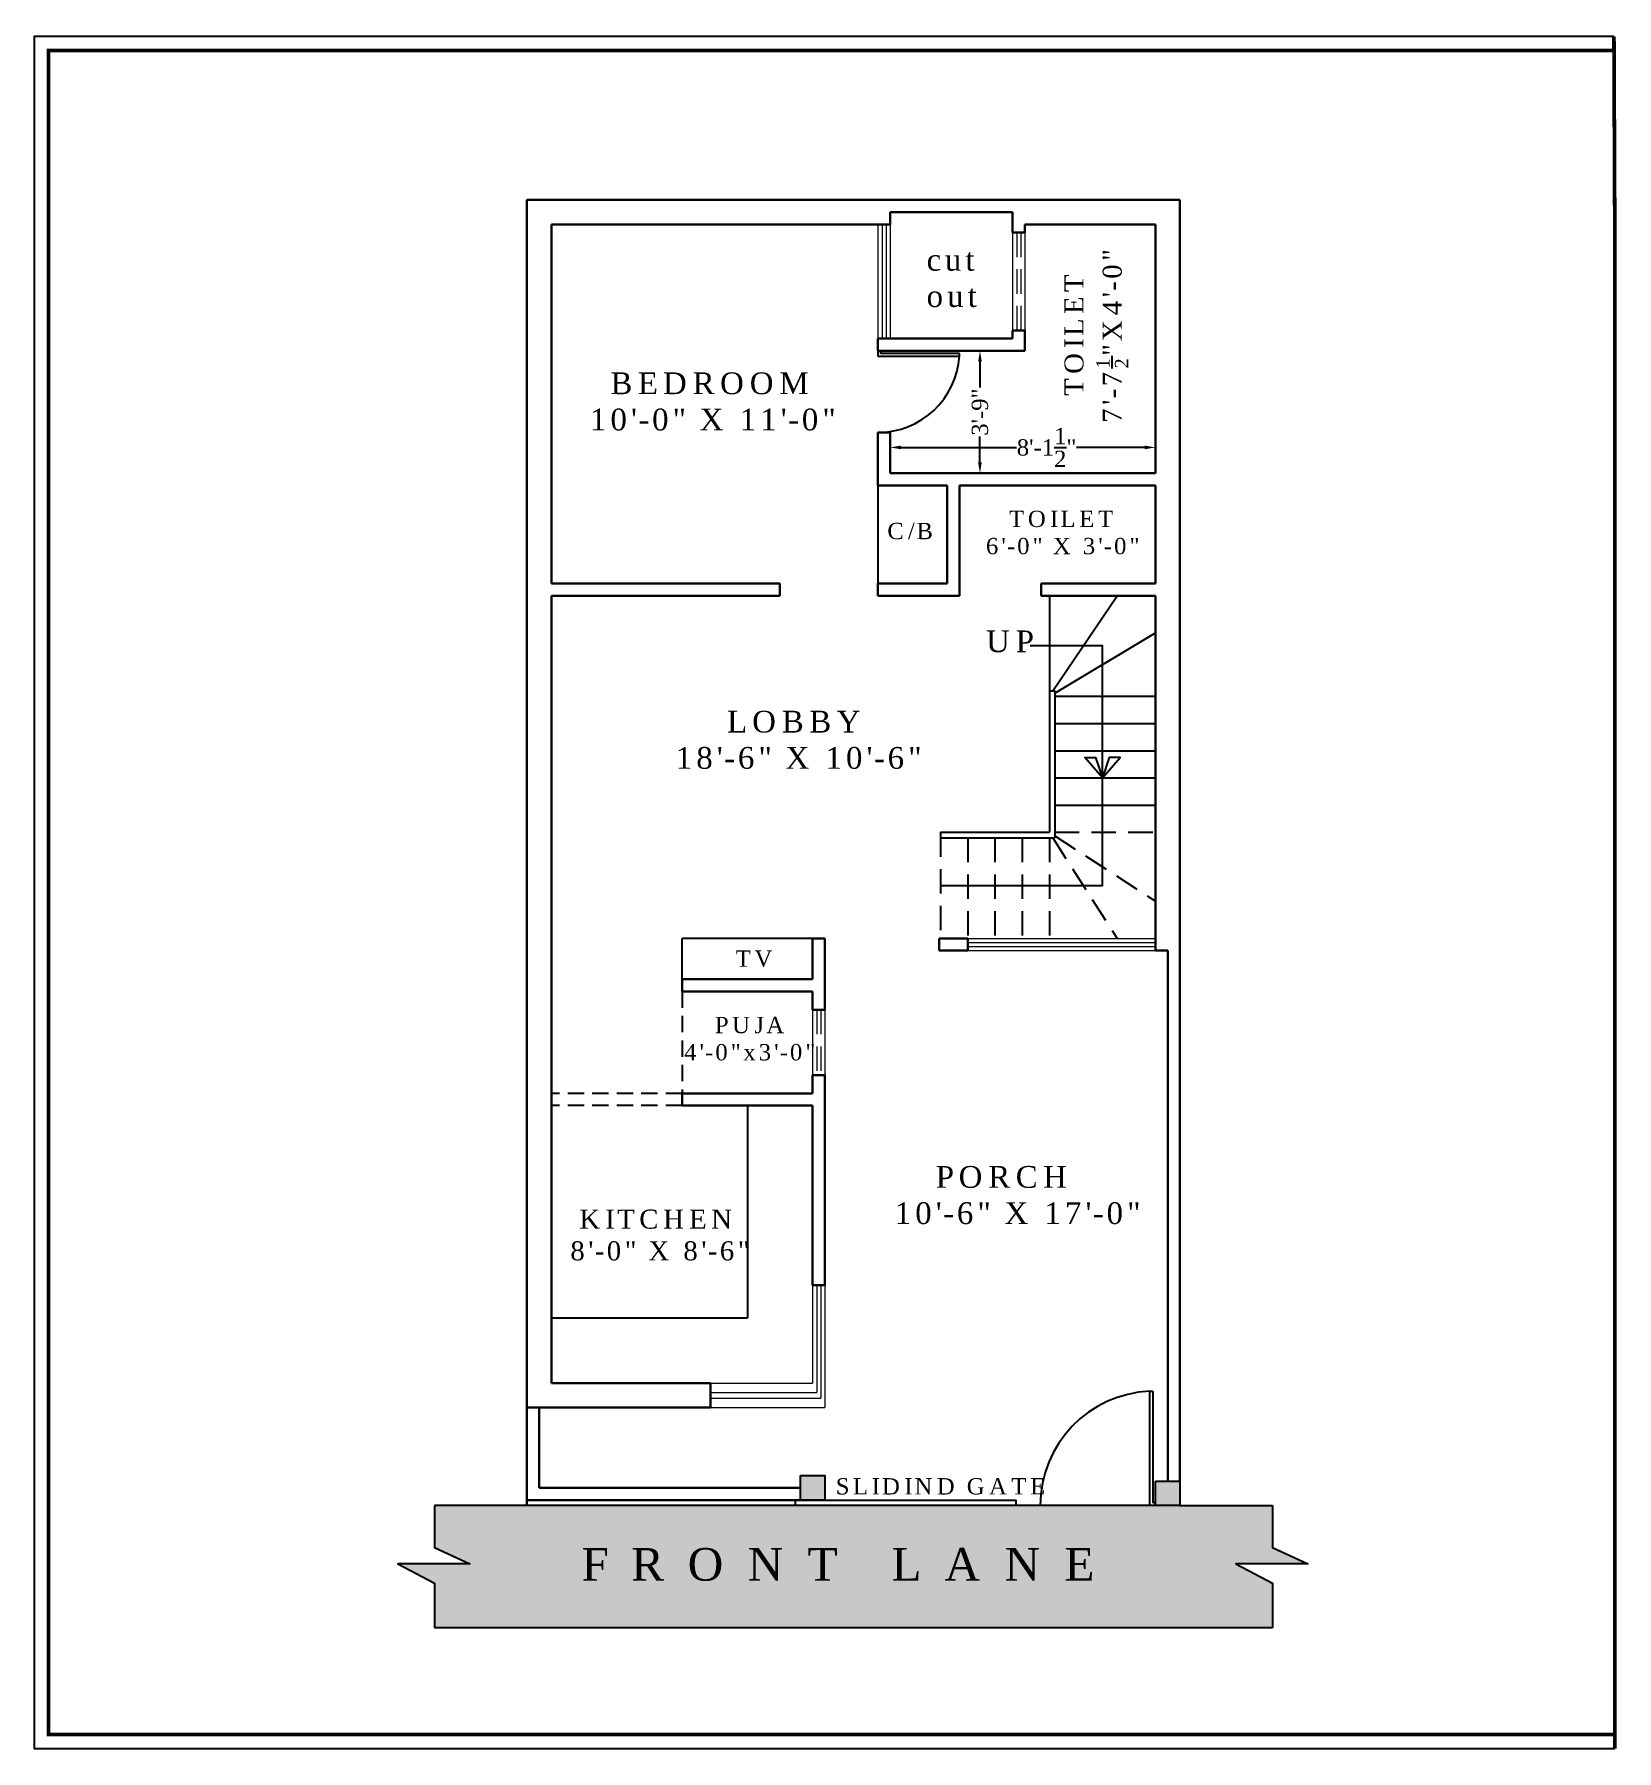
# Model space of a CAD drawing. Header units: inches. Extents: x -16470 to 12426, y -24461 to 6920.
# Drawn here: x 11844 to 12426, y -16109 to -15478 of the extents above; entities outside this region: 3.
import ezdxf

# ---------------------------------------------------------------- set-up
doc = ezdxf.new("R2010")
doc.units = ezdxf.units.IN
doc.header["$MEASUREMENT"] = 0
doc.linetypes.add('HIDDEN', pattern=[0.375, 0.25, -0.125])
for name, color, linetype in [('dimension', 255, 'Continuous'), ('line', 7, 'Continuous'), ('Projection', 255, 'HIDDEN'), ('SLAB', 255, 'Continuous'), ('Stair', 255, 'Continuous'), ('Structure', 255, 'Continuous'), ('TEXT', 255, 'Continuous')]:
    doc.layers.add(name, color=color, linetype=linetype)
doc.layers.add('Door', color=255, linetype='Continuous', plot=False)
doc.layers.add('wall', color=255, linetype='Continuous', lineweight=30)
doc.layers.add('WINDOWS', color=255, linetype='Continuous', lineweight=0)
doc.styles.get("Standard").update_dxf_attribs({"font": 'txt', "bigfont": 'BIGFONT.SHX'})
doc.styles.add('TXT', font='times.ttf')
doc.dimstyles.new('DIM', dxfattribs={"dimtxt": 9, "dimasz": 7, "dimexe": 2, "dimexo": 1, "dimgap": 1, "dimtad": 0, "dimzin": 3, "dimdsep": 46, "dimlunit": 4, "dimtxsty": 'TXT', "dimcen": 0.25, "dimadec": 0, "dimazin": 0, "dimtfac": 1, "dimtofl": 0, "dimtmove": 0, "dimatfit": 3, "dimfxl": 1, "dimtolj": 1, "dimtzin": 0, "dimarcsym": 0})

# ---------------------------------------------------------------- blocks, each defined once
blk = doc.blocks.new('*D198')
at = {"layer": 'Defpoints', "color": 0, "transparency": 16777216}
for p in [(12159, -15630), (12159, -15639.5), (12256.5, -15639.5)]:
    blk.add_point(p, dxfattribs=at)
at = {"layer": 'dimension', "color": 0, "lineweight": -2, "transparency": 16777216}
for p, q in [((12159, -15633), (12159, -15628)), ((12163, -15630), (12205.46, -15630)), ((12252.5, -15630), (12227.54, -15630)), ((12256.5, -15633), (12256.5, -15628))]:
    blk.add_line(p, q, dxfattribs=at)
at = {"layer": 'dimension', "color": 0, "transparency": 16777216}
for points in [[(12163, -15629.33), (12163, -15630.67), (12159, -15630)], [(12252.5, -15629.33), (12252.5, -15630.67), (12256.5, -15630)]]:
    blk.add_solid(points, dxfattribs=at)
at = {"layer": 'dimension', "color": 0, "transparency": 16777216, "insert": (12216.5, -15630), "char_height": 6, "attachment_point": 5, "style": 'TXT'}
blk.add_mtext('\\A1;8\'-1{\\H1x;\\S1/2;}"', dxfattribs=at)
blk = doc.blocks.new('*D199')
at = {"layer": 'Defpoints', "color": 0, "transparency": 16777216}
for p in [(12167, -15594.5), (12169.5, -15639.5), (12192, -15639.5)]:
    blk.add_point(p, dxfattribs=at)
at = {"layer": 'dimension', "color": 0, "lineweight": -2, "transparency": 16777216}
for p, q in [((12189, -15594.5), (12194, -15594.5)), ((12192, -15598.5), (12192, -15607.96)), ((12192, -15635.5), (12192, -15626.04)), ((12189, -15639.5), (12194, -15639.5))]:
    blk.add_line(p, q, dxfattribs=at)
at = {"layer": 'dimension', "color": 0, "transparency": 16777216}
for points in [[(12191.33, -15598.5), (12192.67, -15598.5), (12192, -15594.5)], [(12191.33, -15635.5), (12192.67, -15635.5), (12192, -15639.5)]]:
    blk.add_solid(points, dxfattribs=at)
at = {"layer": 'dimension', "color": 0, "transparency": 16777216, "insert": (12192, -15617), "char_height": 6, "attachment_point": 5, "rotation": 90, "style": 'TXT'}
blk.add_mtext('\\A1;3\'-9"', dxfattribs=at)
blk = doc.blocks.new('A$C5BA31B45')
at = {"layer": 'Door'}
for p, q in [((0, 30), (0, 28)), ((0, 28), (30, 28)), ((1, 30), (1, 29)), ((30, 29), (1, 29)), ((30, 28), (30, 29))]:
    blk.add_line(p, q, dxfattribs=at)
blk.add_arc((-0.05, 30.13), 30.13, 270.09697, 355.95316, dxfattribs=at)

msp = doc.modelspace()

# ---------------------------------------------------------------- hatches: boundary and pattern name
at = {"true_color": 0x636466}
h = msp.add_hatch(dxfattribs=at)
h.set_pattern_fill('AR-CONC', color=251)
h.set_pattern_definition([(50, (73, -73), (7.1726018, -0.6275213), [0.75, -8.25]), (355, (73, -73), (-1.3875133, 7.5219213), [0.6, -6.6]), (100.451444, (73.598, -73.052), (5.7850885, 6.8944), [0.637402, -7.011421]), (46.1842, (73, -71), (10.6724133, -1.655193), [1.125, -12.375]), (96.635635, (73.889, -71.138), (9.3466195, 9.741186), [0.9561034, -10.5171376]), (351.184164, (73, -71), (9.3466195, 9.741186), [0.9, -9.9]), (21, (74, -71.5), (5.9690705, -4.0261889), [0.75, -8.25]), (326, (74, -71.5), (2.4331533, 7.2515005), [0.6, -6.6]), (71.451445, (74.4974, -71.8355), (8.4022238, 3.2253115), [0.637402, -7.011421]), (37.5, (73, -73), (0.12159855, 3.32893854), [0, -6.52, 0, -6.7, 0, -6.625]), (7.5, (73, -73), (2.6306954, 3.9441171), [0, -3.82, 0, -6.37, 0, -2.525]), (327.5, (70.77, -73), (5.33822436, -0.2255487), [0, -2.5, 0, -7.8, 0, -10.35]), (317.5, (69.77, -73), (5.8318617, 1.0010498), [0, -3.25, 0, -5.18, 0, -7.35])])
h.paths.add_polyline_path([(12205.182, -16019), (12124.182, -16019), (12025.5, -16019), (11991.5, -16019), (11991.5, -16034.5), (12004.5, -16040.5), (11978, -16040.5), (11991.5, -16047.5), (11991.5, -16064), (12299.5, -16064), (12299.5, -16047.5), (12286, -16040.5), (12312.5, -16040.5), (12299.5, -16034.5), (12299.5, -16019), (12265.5, -16019), (12256.5, -16019), (12254.5, -16019)])
h.paths.add_polyline_path([(12042.251, -16053.47), (12231.574, -16053.47), (12231.574, -16027.848), (12042.251, -16027.848)], flags=24)
at = {"layer": 'Structure'}
h = msp.add_hatch(color=256, dxfattribs=at)
h.dxf.hatch_style = 1
h.paths.add_polyline_path([(12135, -16008), (12126, -16008), (12126, -16017), (12135, -16017)])
h = msp.add_hatch(color=256, dxfattribs=at)
h.dxf.hatch_style = 1
h.paths.add_polyline_path([(12265.5, -16010), (12256.5, -16010), (12256.5, -16019), (12265.5, -16019)])

# ---------------------------------------------------------------- linework, layer by layer
for p, q in [((-56, 38), (49, 38)), ((12154.5, -15644), (12154.5, -15680)), ((12217.5, -15719.5), (12219.5, -15719.5)), ((12217.5, -15719.5), (12217.5, -15771.5)), ((12219.5, -15719.5), (12219.5, -15773.5)), ((12177.5, -15771.5), (12217.5, -15771.5)), ((12177.5, -15773.5), (12219.5, -15773.5)), ((12082.5, -15825.5), (12082.5, -15810.5)), ((12130.5, -15810.5), (12082.5, -15810.5)), ((12254.5, -16019), (12254.5, -15977)), ((12255.5, -15977), (12255.5, -16018))]:
    msp.add_line(p, q)
at = {"color": 5}
for p, q in [((12254.5, -15977), (12255.5, -15977)), ((12256.5, -16019), (12254.5, -16019)), ((12256.5, -16018), (12255.5, -16018))]:
    msp.add_line(p, q, dxfattribs=at)
at = {"color": 251, "true_color": 0x636466}
for p, q in [((12025.5, -16019), (11991.5, -16019)), ((12130.182, -16019), (12025.5, -16019)), ((12254.5, -16019), (12205.182, -16019)), ((12265.5, -16019), (12299.5, -16019)), ((12299.5, -16064), (11991.5, -16064))]:
    msp.add_line(p, q, dxfattribs=at)
for points in [[(11991.5, -16019), (11991.5, -16034.5), (12004.5, -16040.5), (11978, -16040.5), (11991.5, -16047.5), (11991.5, -16064)], [(12299.5, -16019), (12299.5, -16034.5), (12312.5, -16040.5), (12286, -16040.5), (12299.5, -16047.5), (12299.5, -16064)]]:
    msp.add_lwpolyline(points, dxfattribs=at)
msp.add_lwpolyline([(12124.182, -16017), (12205.182, -16017), (12205.182, -16019), (12124.182, -16019)], close=True)
msp.add_arc((12256.193, -16018.977), 42.011, 92.309793, 180.031259)
at = {"layer": 'line'}
msp.add_lwpolyline([(12425.347, -16108.46), (11844.43, -16108.46), (11844.43, -15478.8), (12425.034, -15478.8)], dxfattribs=at)
at = {"layer": 'line', "const_width": 1.36}
for points in [[(12425.347, -16108.46), (12425.347, -15677.176), (12425.347, -15677.176), (12425.347, -15552.39), (12425.347, -15552.39), (12425.034, -15478.8)], [(12425.347, -16103.205), (11849.685, -16103.205), (11849.685, -15484.056), (12425.057, -15484.056)]]:
    msp.add_lwpolyline(points, dxfattribs=at)
at = {"layer": 'Projection', "ltscale": 24}
for p, q in [((12082.5, -15830), (12082.5, -15867.5)), ((12082.5, -15867.5), (12034.5, -15867.5)), ((12082.5, -15872), (12034.5, -15872))]:
    msp.add_line(p, q, dxfattribs=at)
at = {"layer": 'SLAB'}
for p in [(12106.5, -15872), (12034.5, -15950)]:
    msp.add_line(p, (12106.5, -15950), dxfattribs=at)
at = {"layer": 'Stair'}
for p, q in [((12217.5, -15684.5), (12217.5, -15719.5)), ((12218.845, -15719.5), (12242.386, -15684.5)), ((12219.5, -15720.303), (12256.5, -15698.15)), ((12219.5, -15721.5), (12256.5, -15721.5)), ((12219.5, -15731.5), (12256.5, -15731.5)), ((12219.5, -15741.5), (12256.5, -15741.5)), ((12219.5, -15751.5), (12256.5, -15751.5)), ((12219.5, -15761.5), (12256.5, -15761.5))]:
    msp.add_line(p, q, dxfattribs=at)
at = {"layer": 'Stair', "linetype": 'HIDDEN', "ltscale": 36}
for p, q in [((12177.5, -15771.5), (12177.5, -15810.5)), ((12187.5, -15773.5), (12187.5, -15810.5)), ((12197.5, -15773.5), (12197.5, -15810.5)), ((12207.5, -15773.5), (12207.5, -15810.5)), ((12217.5, -15773.5), (12217.5, -15810.5)), ((12218.776, -15773.5), (12242.386, -15810.5)), ((12219.5, -15771.5), (12256.5, -15771.5)), ((12219.5, -15772.8), (12256.5, -15796.85))]:
    msp.add_line(p, q, dxfattribs=at)
at = {"layer": 'Structure'}
for points in [[(12126, -16008), (12135, -16008), (12135, -16017), (12126, -16017)], [(12256.5, -16010), (12265.5, -16010), (12265.5, -16019), (12256.5, -16019)]]:
    msp.add_lwpolyline(points, close=True, dxfattribs=at)
at = {"layer": 'TEXT'}
for points in [[(12177.5, -15791), (12237, -15791), (12237, -15703), (12210.5, -15703)], [(12237, -15751.5), (12230.5, -15744), (12234.5, -15744), (12237, -15751.5)], [(12237, -15751.5), (12243.5, -15744), (12239.5, -15744), (12237, -15751.5)]]:
    msp.add_lwpolyline(points, dxfattribs=at)
at = {"layer": 'wall'}
for p, q in [((12025.5, -15539), (12265.5, -15539)), ((12025.5, -15539), (12025.5, -16019)), ((12265.5, -15539), (12265.5, -16010)), ((12034.5, -15548), (12154.5, -15548)), ((12034.5, -15548), (12034.5, -15680)), ((12154.5, -15548), (12159, -15548)), ((12159, -15548), (12159, -15543.5)), ((12159, -15543.5), (12204, -15543.5)), ((12204, -15543.5), (12204, -15551)), ((12208.5, -15548), (12208.5, -15551)), ((12208.5, -15548), (12256.5, -15548)), ((12256.5, -15548), (12256.5, -15639.5)), ((12204, -15551), (12208.5, -15551)), ((12154.5, -15590), (12204, -15590)), ((12154.5, -15590), (12154.5, -15594.5)), ((12204, -15587), (12208.5, -15587)), ((12204, -15587), (12204, -15590)), ((12208.5, -15587), (12208.5, -15594.5)), ((12154.5, -15594.5), (12208.5, -15594.5)), ((12154.5, -15624.5), (12159, -15624.5)), ((12154.5, -15624.5), (12154.5, -15644)), ((12159, -15624.5), (12159, -15639.5)), ((12159, -15639.5), (12256.5, -15639.5)), ((12154.5, -15644), (12180, -15644)), ((12180, -15644), (12180, -15680)), ((12184.5, -15644), (12256.5, -15644)), ((12184.5, -15644), (12184.5, -15684.5)), ((12256.5, -15644), (12256.5, -15680)), ((12034.5, -15680), (12118.5, -15680)), ((12118.5, -15680), (12118.5, -15684.5)), ((12154.5, -15680), (12180, -15680)), ((12154.5, -15680), (12154.5, -15684.5)), ((12214.5, -15680), (12256.5, -15680)), ((12214.5, -15680), (12214.5, -15684.5)), ((12034.5, -15684.5), (12118.5, -15684.5)), ((12034.5, -15684.5), (12034.5, -15974)), ((12154.5, -15684.5), (12184.5, -15684.5)), ((12214.5, -15684.5), (12256.5, -15684.5)), ((12256.5, -15684.5), (12256.5, -15815)), ((12130.5, -15810.5), (12135, -15810.5)), ((12130.5, -15810.5), (12130.5, -15825.5)), ((12135, -15810.5), (12135, -15836.75)), ((12177, -15810.5), (12187.5, -15810.5)), ((12177, -15810.5), (12177, -15815)), ((12187.5, -15810.5), (12187.5, -15815)), ((12187.5, -15815), (12177, -15815)), ((12256.5, -15815), (12261, -15815)), ((12261, -15815), (12261, -16010)), ((12082.5, -15825.5), (12130.5, -15825.5)), ((12082.5, -15825.5), (12082.5, -15830)), ((12082.5, -15830), (12130.5, -15830)), ((12130.5, -15830), (12130.5, -15836.75)), ((12130.5, -15836.75), (12135, -15836.75)), ((12130.5, -15860.75), (12135, -15860.75)), ((12130.5, -15860.75), (12130.5, -15867.5)), ((12135, -15860.75), (12135, -15938)), ((12082.5, -15867.5), (12130.5, -15867.5)), ((12082.5, -15867.5), (12082.5, -15872)), ((12082.5, -15872), (12130.5, -15872)), ((12130.5, -15872), (12130.5, -15938)), ((12130.5, -15938), (12135, -15938)), ((12034.5, -15974), (12093, -15974)), ((12093, -15974), (12093, -15983)), ((12025.5, -15983), (12093, -15983)), ((12030, -15983), (12030, -16012.5)), ((12126, -16012.5), (12030, -16012.5)), ((12126, -16017), (12025.5, -16017))]:
    msp.add_line(p, q, dxfattribs=at)
at = {"layer": 'WINDOWS'}
for p, q in [((12154.5, -15548), (12154.5, -15590)), ((12156, -15548), (12156, -15590)), ((12157.5, -15548), (12157.5, -15590)), ((12159, -15548), (12159, -15590)), ((12204, -15551), (12204, -15587)), ((12208.5, -15551), (12208.5, -15587)), ((12187.5, -15810.5), (12256.5, -15810.5)), ((12187.5, -15812), (12256.5, -15812)), ((12187.5, -15813.5), (12256.5, -15813.5)), ((12187.5, -15815), (12256.5, -15815)), ((12130.5, -15836.75), (12130.5, -15860.75)), ((12135, -15836.75), (12135, -15860.75)), ((12130.5, -15938), (12130.5, -15974)), ((12132, -15938), (12132, -15977.5)), ((12133.5, -15938), (12133.5, -15979.5)), ((12135, -15938), (12135, -15983)), ((12093, -15974), (12130.5, -15974)), ((12093, -15977.5), (12132, -15977.5)), ((12093, -15979.5), (12133.5, -15979.5)), ((12093, -15983), (12135, -15983))]:
    msp.add_line(p, q, dxfattribs=at)
at = {"layer": 'WINDOWS', "linetype": 'HIDDEN', "ltscale": 36}
for p, q in [((12205.5, -15551), (12205.5, -15587)), ((12207, -15551), (12207, -15587)), ((12132, -15836.75), (12132, -15860.75)), ((12133.5, -15836.75), (12133.5, -15860.75))]:
    msp.add_line(p, q, dxfattribs=at)

# ---------------------------------------------------------------- block references
at = {"layer": 'Projection'}
msp.add_blockref('A$C5BA31B45', (12154.5, -15624.5), dxfattribs=at)

# ---------------------------------------------------------------- texts
at = {"layer": 'Stair', "lineweight": 25, "insert": (-16465.628, 6917), "char_height": 5, "width": 24.58643, "attachment_point": 5}
msp.add_mtext('{\\fArial|b0|i0|c0|p34;UP}', dxfattribs=at)
at = {"layer": 'Stair', "insert": (178.5, -24453.005), "char_height": 8, "width": 100.72834, "attachment_point": 1, "style": 'TXT'}
msp.add_mtext('\\A1;UP', dxfattribs=at)
at = {"layer": 'TEXT', "width": 283.57662, "attachment_point": 1}
for s, insert, char_height in [('{\\fTimes New Roman|b0|i0|c0|p18;\\T1.25;cut \\Pout}', (12172.395, -15557.026), 8), ('{\\fTimes New Roman|b0|i0|c0|p18;\\T1.25;  BEDROOM\\P10\'-0" X 11\'-0"}', (12048.64, -15602.408), 8), ('{\\fTimes New Roman|b0|i0|c0|p18;\\T1.25;   TOILET\\P6\'-0" X 3\'-0"}', (12194.211, -15653.258), 6), ('{\\fTimes New Roman|b0|i0|c0|p18;\\T1.25;C/B}', (12157.957, -15657.726), 6), ('{\\fTimes New Roman|b0|i0|c0|p18;\\T1.25;UP}', (12194.248, -15697.28), 8), ('{\\fTimes New Roman|b0|i0|c0|p18;\\T1.25;     LOBBY\\P18\'-6" X 10\'-6"}', (12080.18, -15726.806), 8), ('{\\fTimes New Roman|b0|i0|c0|p18;\\T1.25;TV}', (12102.235, -15814.941), 6), ('\\pxt13;{\\fTimes New Roman|b0|i0|c0|p18;\\T1.25;    PUJA\\P4\'-0"x3\'-0"}', (12083.264, -15839.354), 6), ('{\\fTimes New Roman|b0|i0|c0|p18;\\T1.25;    PORCH\\P10\'-6" X 17\'-0"}', (12160.661, -15894.187), 8), ('{\\fTimes New Roman|b0|i0|c0|p18;\\T1.25; KITCHEN\\P8\'-0" X 8\'-6"}', (12041.443, -15910.209), 7), ('{\\fTimes New Roman|b0|i0|c0|p18;\\T1.25;SLIDIND GATE}', (12139.015, -16008.952), 6), ('{\\fTimes New Roman|b0|i0|c0|p18;\\T1.25;F R O N T   L A N E}', (12045.537, -16034.637), 12)]:
    msp.add_mtext(s, dxfattribs=dict(at, insert=insert, char_height=char_height))
at = {"layer": 'TEXT', "insert": (12223.058, -15620.944), "char_height": 7, "width": 283.57662, "attachment_point": 1, "rotation": 90}
msp.add_mtext('\\A1;{\\fTimes New Roman|b0|i0|c0|p18;\\T1.25;   TOILET\\P7\'-7\\H0.7x;\\S1/2;\\H1.42857x;"X4\'-0"}', dxfattribs=at)

# ---------------------------------------------------------------- dimensions: what is measured, and where the dimension line sits
at = {"layer": 'dimension'}
dim = msp.add_linear_dim(base=(12192, -15639.5), p1=(12167, -15594.5), p2=(12169.5, -15639.5), angle=90, dimstyle='DIM', override={"dimtxt": 6, "dimasz": 4, "dimadec": 1, "dimfxl": 3, "dimfxlon": 1}, dxfattribs=at)
dim.commit()
dim.dimension.update_dxf_attribs({"geometry": '*D199', "text_midpoint": (12192, -15617), "dimtype": 160})
dim = msp.add_linear_dim(base=(12159, -15630), p1=(12256.5, -15639.5), p2=(12159, -15639.5), dimstyle='DIM', override={"dimtxt": 6, "dimasz": 4, "dimadec": 1, "dimfxl": 3, "dimfxlon": 1}, dxfattribs=at)
dim.commit()
dim.dimension.update_dxf_attribs({"geometry": '*D198', "text_midpoint": (12216.5, -15630), "dimtype": 160})

doc.saveas('drawing.dxf')
